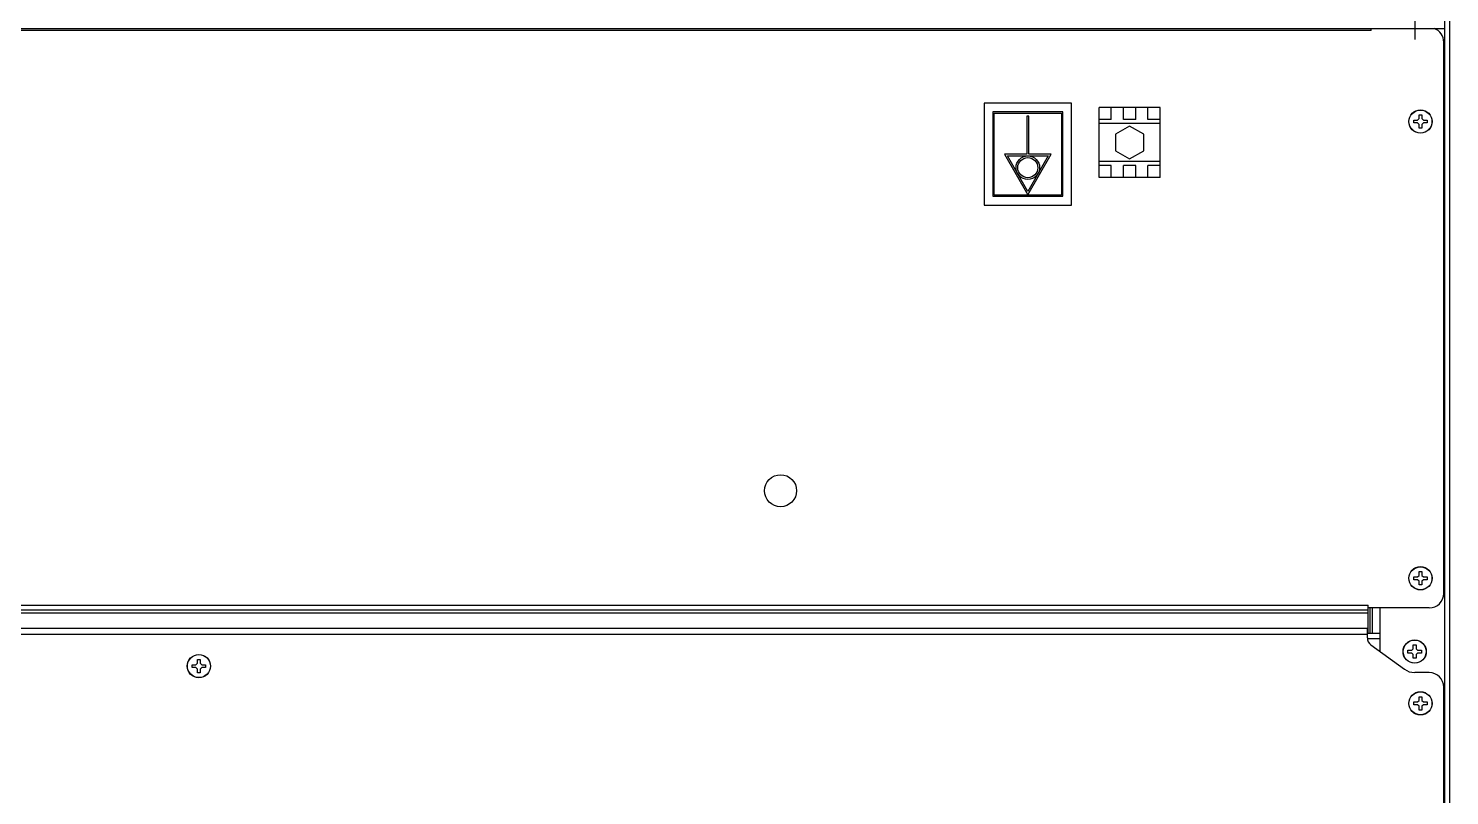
# Model space of a CAD drawing. Header units: millimetres. Extents: x -1686 to 4120, y -1850 to 2563.
# Drawn here: x 3592.9 to 4081.5, y 34.9 to 298.6 of the extents above; entities that cross this region are included whole.
import ezdxf

# ---------------------------------------------------------------- set-up
doc = ezdxf.new("R2010")
doc.units = ezdxf.units.MM
doc.header["$LTSCALE"] = 65.395
doc.layers.get('0').update_dxf_attribs({"linetype": 'CONTINUOUS'})
doc.layers.add('ASSI', color=7, linetype='CONTINUOUS')
doc.layers.add('GEOM', color=7, linetype='CONTINUOUS')

msp = doc.modelspace()

# ---------------------------------------------------------------- linework, layer by layer
at = {"color": 4}
msp.add_line((4069.53, 394.88), (4069.53, 294.88), dxfattribs=at)
at = {"linetype": 'Continuous'}
for p, q in [((3981.98, 271.43), (3960.98, 271.43)), ((3960.98, 247.43), (3960.98, 271.43)), ((3965.18, 267.38), (3965.18, 271.43)), ((3969.38, 267.38), (3969.38, 271.43)), ((3973.58, 267.38), (3973.58, 271.43)), ((3977.78, 267.38), (3977.78, 271.43)), ((3981.98, 247.43), (3981.98, 271.43)), ((4070.98, 268.93), (4071.98, 268.93)), ((4070.98, 267.63), (4070.98, 268.93)), ((4071.98, 268.93), (4071.98, 267.63)), ((3965.18, 267.38), (3960.98, 267.38)), ((3981.98, 265.93), (3960.98, 265.93)), ((3971.48, 265.08), (3966.59, 262.26)), ((3973.58, 267.38), (3969.38, 267.38)), ((3976.37, 262.26), (3971.48, 265.08)), ((3981.98, 267.38), (3977.78, 267.38)), ((4069.18, 267.13), (4070.48, 267.13)), ((4069.18, 266.13), (4069.18, 267.13)), ((4070.48, 266.13), (4069.18, 266.13)), ((4070.48, 267.13), (4070.98, 267.63)), ((4070.98, 265.63), (4070.48, 266.13)), ((4070.98, 264.33), (4070.98, 265.63)), ((4071.98, 264.33), (4070.98, 264.33)), ((4071.98, 267.63), (4072.48, 267.13)), ((4072.48, 266.13), (4071.98, 265.63)), ((4071.98, 265.63), (4071.98, 264.33)), ((4072.48, 267.13), (4073.78, 267.13)), ((4073.78, 266.13), (4072.48, 266.13)), ((4073.78, 267.13), (4073.78, 266.13)), ((3966.59, 262.26), (3966.59, 256.61)), ((3976.37, 256.61), (3976.37, 262.26)), ((3966.59, 256.61), (3971.48, 253.78)), ((3971.48, 253.78), (3976.37, 256.61)), ((3981.98, 252.93), (3960.98, 252.93)), ((3965.18, 251.48), (3960.98, 251.48)), ((3965.18, 247.43), (3965.18, 251.48)), ((3973.58, 251.48), (3969.38, 251.48)), ((3969.38, 247.43), (3969.38, 251.48)), ((3973.58, 247.43), (3973.58, 251.48)), ((3981.98, 251.48), (3977.78, 251.48)), ((3977.78, 247.43), (3977.78, 251.48)), ((3981.98, 247.43), (3960.98, 247.43)), ((4069.18, 110.13), (4070.48, 110.13)), ((4069.18, 109.13), (4069.18, 110.13)), ((4070.48, 109.13), (4069.18, 109.13)), ((4070.48, 110.13), (4070.98, 110.63)), ((4070.98, 108.63), (4070.48, 109.13)), ((4070.98, 111.93), (4071.98, 111.93)), ((4070.98, 110.63), (4070.98, 111.93)), ((4070.98, 107.33), (4070.98, 108.63)), ((4071.98, 111.93), (4071.98, 110.63)), ((4071.98, 110.63), (4072.48, 110.13)), ((4072.48, 109.13), (4071.98, 108.63)), ((4071.98, 108.63), (4071.98, 107.33)), ((4072.48, 110.13), (4073.78, 110.13)), ((4073.78, 109.13), (4072.48, 109.13)), ((4073.78, 110.13), (4073.78, 109.13)), ((4071.98, 107.33), (4070.98, 107.33)), ((4067.18, 84.93), (4068.48, 84.93)), ((4067.18, 83.93), (4067.18, 84.93)), ((4068.48, 83.93), (4067.18, 83.93)), ((4068.48, 84.93), (4068.98, 85.43)), ((4068.98, 83.43), (4068.48, 83.93)), ((4068.98, 86.73), (4069.98, 86.73)), ((4068.98, 85.43), (4068.98, 86.73)), ((4068.98, 82.13), (4068.98, 83.43)), ((4069.98, 86.73), (4069.98, 85.43)), ((4069.98, 85.43), (4070.48, 84.93)), ((4070.48, 83.93), (4069.98, 83.43)), ((4069.98, 83.43), (4069.98, 82.13)), ((4070.48, 84.93), (4071.78, 84.93)), ((4071.78, 83.93), (4070.48, 83.93)), ((4071.78, 84.93), (4071.78, 83.93)), ((3649.18, 79.93), (3650.48, 79.93)), ((3649.18, 78.93), (3649.18, 79.93)), ((3650.48, 78.93), (3649.18, 78.93)), ((3650.48, 79.93), (3650.98, 80.43)), ((3650.98, 78.43), (3650.48, 78.93)), ((3650.98, 81.73), (3651.98, 81.73)), ((3650.98, 80.43), (3650.98, 81.73)), ((3650.98, 77.13), (3650.98, 78.43)), ((3651.98, 81.73), (3651.98, 80.43)), ((3651.98, 80.43), (3652.48, 79.93)), ((3652.48, 78.93), (3651.98, 78.43)), ((3651.98, 78.43), (3651.98, 77.13)), ((3652.48, 79.93), (3653.78, 79.93)), ((3653.78, 78.93), (3652.48, 78.93)), ((3653.78, 79.93), (3653.78, 78.93)), ((4069.98, 82.13), (4068.98, 82.13)), ((3651.98, 77.13), (3650.98, 77.13)), ((4070.98, 68.93), (4071.98, 68.93)), ((4070.98, 67.63), (4070.98, 68.93)), ((4071.98, 68.93), (4071.98, 67.63)), ((4069.18, 67.13), (4070.48, 67.13)), ((4069.18, 66.13), (4069.18, 67.13)), ((4070.48, 66.13), (4069.18, 66.13)), ((4070.48, 67.13), (4070.98, 67.63)), ((4070.98, 65.63), (4070.48, 66.13)), ((4070.98, 64.33), (4070.98, 65.63)), ((4071.98, 64.33), (4070.98, 64.33)), ((4071.98, 67.63), (4072.48, 67.13)), ((4072.48, 66.13), (4071.98, 65.63)), ((4071.98, 65.63), (4071.98, 64.33)), ((4072.48, 67.13), (4073.78, 67.13)), ((4073.78, 66.13), (4072.48, 66.13)), ((4073.78, 67.13), (4073.78, 66.13))]:
    msp.add_line(p, q, dxfattribs=at)
at = {"layer": 'ASSI', "linetype": 'Continuous'}
for centre, radius in [((4071.48, 266.63), 4), ((4071.48, 266.63), 3.95), ((3851.48, 139.73), 5.5), ((4071.48, 109.63), 4), ((4071.48, 109.63), 3.95), ((4069.48, 84.43), 4), ((4069.48, 84.43), 3.95), ((3651.48, 79.43), 4), ((3651.48, 79.43), 3.95), ((4071.48, 66.63), 4), ((4071.48, 66.63), 3.95)]:
    msp.add_circle(centre, radius, dxfattribs=at)
at = {"layer": 'GEOM', "linetype": 'Continuous'}
for p, q in [((4079.68, 672.93), (4079.68, -126.57)), ((4081.48, 663.67), (4081.48, -126.57)), ((3223.48, 298.63), (4079.48, 298.63)), ((4054.48, 297.93), (4054.48, 298.63)), ((4054.48, 297.93), (3248.48, 297.93)), ((4079.48, 104.43), (4079.48, 293.93)), ((3951.48, 272.93), (3921.48, 272.93)), ((3921.48, 272.93), (3921.48, 237.93)), ((3948.48, 269.93), (3924.48, 269.93)), ((3924.48, 269.93), (3924.48, 240.93)), ((3924.88, 269.53), (3948.08, 269.53)), ((3924.88, 241.33), (3924.88, 269.53)), ((3948.08, 269.53), (3948.08, 241.33)), ((3948.48, 240.93), (3948.48, 269.93)), ((3951.48, 237.93), (3951.48, 272.93)), ((3936.78, 268.43), (3936.18, 268.43)), ((3936.18, 268.43), (3936.18, 255.43)), ((3936.78, 255.43), (3936.78, 268.43)), ((3936.18, 255.43), (3928.43, 255.43)), ((3928.43, 255.43), (3936.48, 241.43)), ((3929.47, 254.83), (3943.49, 254.83)), ((3936.48, 242.63), (3929.47, 254.83)), ((3936.48, 241.43), (3944.53, 255.43)), ((3943.49, 254.83), (3936.48, 242.63)), ((3944.53, 255.43), (3936.78, 255.43)), ((3924.48, 240.93), (3948.48, 240.93)), ((3948.08, 241.33), (3924.88, 241.33)), ((3921.48, 237.93), (3951.48, 237.93)), ((3249.48, 100.43), (4053.48, 100.43)), ((4053.48, 98.63), (3249.48, 98.63)), ((4053.48, 90.63), (4053.48, 100.43)), ((4074.48, 99.43), (4053.48, 99.43)), ((4054.15, 90.63), (4054.15, 99.43)), ((4055.02, 90.63), (4055.02, 99.43)), ((4057.48, 99.43), (4057.48, 84.53)), ((4053.48, 97.63), (3249.48, 97.63)), ((3249.74, 92.43), (4053.22, 92.43)), ((3249.74, 90.43), (4053.22, 90.43)), ((4053.22, 89.16), (4053.22, 92.43)), ((4057.48, 90.63), (4053.22, 90.63)), ((4057.48, 88.83), (4053.22, 88.83)), ((4054.45, 86.73), (4065.95, 78.38)), ((4074.48, 77.23), (4069.48, 77.23)), ((4079.48, -106.37), (4079.48, 72.23))]:
    msp.add_line(p, q, dxfattribs=at)
for radius in [4.05, 3.45]:
    msp.add_circle((3936.48, 250.77), radius, dxfattribs=at)
for centre, radius, start, end in [((4074.48, 293.93), 5, 0, 70.2091), ((4074.48, 104.43), 5, 270, 360), ((4056.22, 89.16), 3, 180, 234), ((4069.48, 83.23), 6, 234, 270), ((4074.48, 72.23), 5, 0, 90)]:
    msp.add_arc(centre, radius, start, end, dxfattribs=at)

doc.saveas('drawing.dxf')
